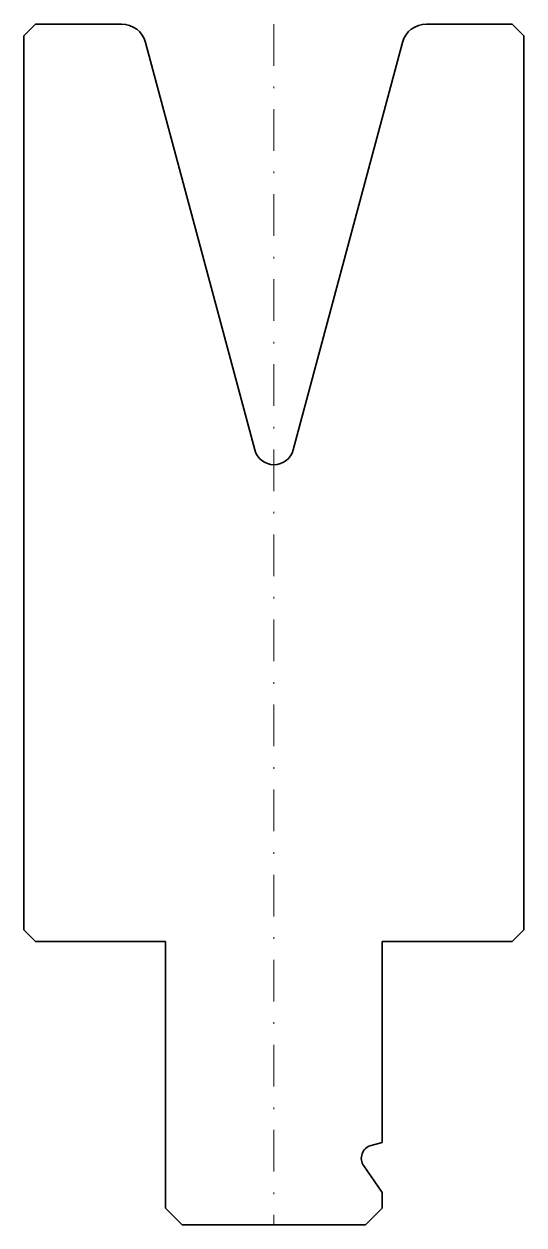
# Model space of a CAD drawing. Header units: millimetres. Extents: x -15 to 15, y -72 to 0.
import ezdxf

# ---------------------------------------------------------------- set-up
doc = ezdxf.new("R2010")
doc.units = ezdxf.units.MM
doc.header["$LTSCALE"] = 5
doc.linetypes.add('AUSGEZOGEN', pattern=[0])
doc.linetypes.add('DASHDOT', pattern=[1, 0.5, -0.25, 0, -0.25])
doc.layers.add('2', color=7, linetype='Continuous')

msp = doc.modelspace()

# ---------------------------------------------------------------- linework, layer by layer
at = {"layer": '2', "color": 7, "linetype": 'AUSGEZOGEN', "lineweight": 35}
for p, q in [((-14.996, -0.7), (-14.296, 0)), ((-14.296, 0), (-9.147, 0)), ((9.155, 0), (14.304, 0)), ((14.304, 0), (15.004, -0.7)), ((-14.996, -54.3), (-14.996, -0.7)), ((15.004, -0.7), (15.004, -54.3)), ((-7.698, -1.112), (-1.155, -25.531)), ((1.163, -25.531), (7.706, -1.112)), ((-14.296, -55), (-14.996, -54.3)), ((15.004, -54.3), (14.304, -55)), ((-6.496, -55), (-14.296, -55)), ((-6.496, -71), (-6.496, -55)), ((14.304, -55), (6.504, -55)), ((6.504, -55), (6.504, -67.049)), ((6.504, -67.049), (5.837, -67.228)), ((5.389, -68.46), (6.504, -70.053)), ((6.504, -70.053), (6.504, -71)), ((-5.496, -72), (-6.496, -71)), ((6.504, -71), (5.504, -72)), ((5.504, -72), (-5.496, -72))]:
    msp.add_line(p, q, dxfattribs=at)
at = {"layer": '2', "color": 7, "linetype": 'DASHDOT', "lineweight": 18}
msp.add_line((0, 0), (0, -72), dxfattribs=at)
at = {"layer": '2', "color": 7, "linetype": 'AUSGEZOGEN', "lineweight": 35}
for centre, radius, start, end in [((-9.147, -1.5), 1.5, 15, 90), ((9.155, -1.5), 1.5, 90, 165), ((0.004, -25.22), 1.2, 195, 345), ((6.044, -68.001), 0.8, 105, 215)]:
    msp.add_arc(centre, radius, start, end, dxfattribs=at)

doc.saveas('drawing.dxf')
